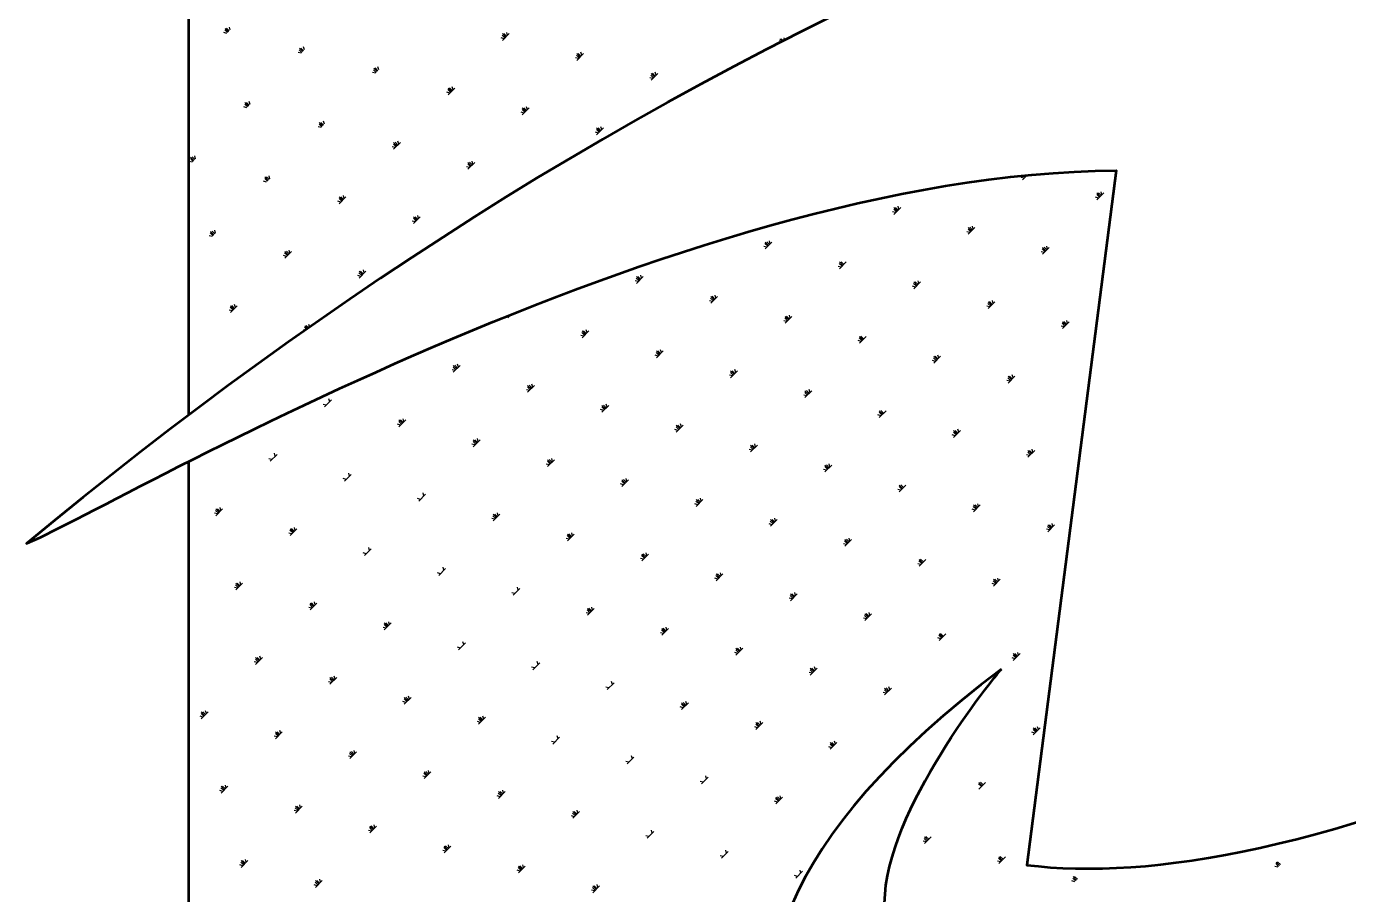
# Model space of a CAD drawing. Extents: x 962303 to 1579583, y -174742 to 224716.
# Drawn here: x 1572587 to 1574193, y 73144 to 74199 of the extents above; entities that cross this region are included whole.
import ezdxf

# ---------------------------------------------------------------- set-up
doc = ezdxf.new("R2010")
doc.units = 0
doc.header["$LTSCALE"] = 1000
doc.header["$MEASUREMENT"] = 0
doc.layers.add('PUB_TITLE', color=4, linetype='Continuous')

msp = doc.modelspace()

# ---------------------------------------------------------------- linework, layer by layer
at = {"layer": 'PUB_TITLE', "color": 4}
for p, q in [((1572829.9, 74190.1), (1572826.3, 74191.1)), ((1572830.9, 74191.2), (1572827.6, 74194.5)), ((1572832, 74192.2), (1572827.8, 74196.3)), ((1572833, 74193.2), (1572829.7, 74196.6)), ((1572834, 74194.3), (1572833.1, 74197.9)), ((1573167.8, 74184.7), (1573164.5, 74188)), ((1573168.9, 74185.7), (1573164.7, 74189.9)), ((1573164.7, 74181.6), (1573173, 74189.9)), ((1573169.9, 74186.8), (1573166.6, 74190.1)), ((1573170.9, 74187.8), (1573170, 74191.4)), ((1572921.2, 74167), (1572917.9, 74170.3)), ((1572922.2, 74168), (1572918.1, 74172.2)), ((1572923.3, 74169.1), (1572920, 74172.4)), ((1572924.3, 74170.1), (1572923.3, 74173.7)), ((1573166.8, 74183.7), (1573163.2, 74184.6)), ((1573503.1, 74179.9), (1573501.4, 74181.5)), ((1573504.5, 74180.6), (1573501.6, 74183.4)), ((1573505.8, 74181.3), (1573503.5, 74183.6)), ((1573507.6, 74182.2), (1573506.9, 74184.9)), ((1573509.8, 74183.3), (1573509.9, 74183.4)), ((1572920.2, 74166), (1572916.6, 74166.9)), ((1573257.1, 74159.5), (1573253.5, 74160.4)), ((1573258.1, 74160.5), (1573254.8, 74163.8)), ((1573259.1, 74161.5), (1573255, 74165.7)), ((1573255, 74157.4), (1573263.3, 74165.7)), ((1573260.2, 74162.6), (1573256.9, 74165.9)), ((1573261.2, 74163.6), (1573260.2, 74167.2)), ((1573010.4, 74141.8), (1573006.8, 74142.7)), ((1573011.5, 74142.8), (1573008.2, 74146.1)), ((1573012.5, 74143.8), (1573008.4, 74148)), ((1573013.5, 74144.9), (1573010.2, 74148.2)), ((1573014.6, 74145.9), (1573013.6, 74149.5)), ((1573348.4, 74136.3), (1573345.1, 74139.6)), ((1573349.4, 74137.4), (1573345.3, 74141.5)), ((1573345.3, 74133.2), (1573353.5, 74141.5)), ((1573350.5, 74138.4), (1573347.1, 74141.7)), ((1573351.5, 74139.4), (1573350.5, 74143)), ((1573101.8, 74118.6), (1573098.4, 74121.9)), ((1573102.8, 74119.6), (1573098.7, 74123.8)), ((1573098.7, 74115.5), (1573106.9, 74123.8)), ((1573103.8, 74120.7), (1573100.5, 74124)), ((1573104.9, 74121.7), (1573103.9, 74125.3)), ((1573347.4, 74135.3), (1573343.7, 74136.3)), ((1572856.2, 74101.9), (1572852, 74106.1)), ((1572857.2, 74103), (1572853.9, 74106.3)), ((1572858.2, 74104), (1572857.3, 74107.6)), ((1573100.7, 74117.6), (1573097.1, 74118.6)), ((1572854.1, 74099.9), (1572850.5, 74100.8)), ((1572855.1, 74100.9), (1572851.8, 74104.2)), ((1573191, 74093.4), (1573187.4, 74094.4)), ((1573192, 74094.4), (1573188.7, 74097.7)), ((1573193.1, 74095.5), (1573188.9, 74099.6)), ((1573188.9, 74091.3), (1573197.2, 74099.6)), ((1573194.1, 74096.5), (1573190.8, 74099.8)), ((1573195.1, 74097.5), (1573194.2, 74101.1)), ((1572944.4, 74075.7), (1572940.8, 74076.7)), ((1572945.4, 74076.7), (1572942.1, 74080)), ((1572946.4, 74077.8), (1572942.3, 74081.9)), ((1572947.5, 74078.8), (1572944.2, 74082.1)), ((1572948.5, 74079.8), (1572947.5, 74083.4)), ((1573282.3, 74070.2), (1573279, 74073.5)), ((1573283.3, 74071.3), (1573279.2, 74075.4)), ((1573279.2, 74067.1), (1573287.5, 74075.4)), ((1573284.4, 74072.3), (1573281.1, 74075.6)), ((1573285.4, 74073.3), (1573284.4, 74076.9)), ((1573036.7, 74053.6), (1573032.6, 74057.7)), ((1573032.6, 74049.4), (1573040.8, 74057.7)), ((1573037.7, 74054.6), (1573034.4, 74057.9)), ((1573038.8, 74055.6), (1573037.8, 74059.2)), ((1573281.3, 74069.2), (1573277.7, 74070.2)), ((1572792.1, 74037.9), (1572791.2, 74041.5)), ((1573034.6, 74051.5), (1573031, 74052.5)), ((1573035.7, 74052.5), (1573032.4, 74055.8)), ((1572788, 74033.8), (1572784.4, 74034.8)), ((1572789, 74034.8), (1572785.7, 74038.1)), ((1572790.1, 74035.9), (1572785.9, 74040)), ((1572791.1, 74036.9), (1572787.8, 74040.2)), ((1573124.9, 74027.3), (1573121.3, 74028.3)), ((1573125.9, 74028.3), (1573122.6, 74031.6)), ((1573127, 74029.4), (1573122.8, 74033.5)), ((1573122.8, 74025.2), (1573131.1, 74033.5)), ((1573128, 74030.4), (1573124.7, 74033.7)), ((1573129, 74031.4), (1573128.1, 74035.1)), ((1572878.3, 74009.6), (1572874.7, 74010.6)), ((1572879.3, 74010.6), (1572876, 74013.9)), ((1572880.3, 74011.7), (1572876.2, 74015.8)), ((1572881.4, 74012.7), (1572878.1, 74016)), ((1572882.4, 74013.7), (1572881.4, 74017.3)), ((1573798.7, 74014.3), (1573795.1, 74015.3)), ((1573796.7, 74012.3), (1573802.4, 74018)), ((1573799.8, 74015.4), (1573797.6, 74017.5)), ((1573800.8, 74016.4), (1573799.5, 74017.7)), ((1573801.8, 74017.4), (1573801.4, 74017.9)), ((1572972.7, 73989.5), (1572971.7, 73993.2)), ((1573890, 73991.2), (1573886.7, 73994.5)), ((1573891.1, 73992.2), (1573886.9, 73996.4)), ((1573886.9, 73988.1), (1573895.2, 73996.4)), ((1573892.1, 73993.3), (1573888.8, 73996.6)), ((1573893.1, 73994.3), (1573892.2, 73997.9)), ((1572968.6, 73985.4), (1572964.9, 73986.4)), ((1572969.6, 73986.4), (1572966.3, 73989.7)), ((1572970.6, 73987.5), (1572966.5, 73991.6)), ((1572966.5, 73983.3), (1572974.7, 73991.6)), ((1572971.6, 73988.5), (1572968.3, 73991.8)), ((1573643.4, 73973.5), (1573640.1, 73976.8)), ((1573644.4, 73974.5), (1573640.3, 73978.6)), ((1573640.3, 73970.4), (1573648.6, 73978.6)), ((1573645.5, 73975.5), (1573642.2, 73978.9)), ((1573646.5, 73976.6), (1573645.5, 73980.2)), ((1573889, 73990.2), (1573885.4, 73991.1)), ((1573058.8, 73961.2), (1573055.2, 73962.2)), ((1573059.9, 73962.3), (1573056.6, 73965.6)), ((1573060.9, 73963.3), (1573056.8, 73967.4)), ((1573056.8, 73959.2), (1573065, 73967.4)), ((1573061.9, 73964.3), (1573058.6, 73967.6)), ((1573063, 73965.4), (1573062, 73969)), ((1573642.4, 73972.5), (1573638.8, 73973.4)), ((1572812.2, 73943.5), (1572808.6, 73944.5)), ((1572813.2, 73944.5), (1572809.9, 73947.9)), ((1572814.3, 73945.6), (1572810.1, 73949.7)), ((1572815.3, 73946.6), (1572812, 73949.9)), ((1572816.3, 73947.6), (1572815.4, 73951.3)), ((1573732.6, 73948.3), (1573729, 73949.2)), ((1573733.7, 73949.3), (1573730.4, 73952.6)), ((1573734.7, 73950.3), (1573730.6, 73954.5)), ((1573730.6, 73946.2), (1573738.8, 73954.5)), ((1573735.7, 73951.4), (1573732.4, 73954.7)), ((1573736.8, 73952.4), (1573735.8, 73956)), ((1573486, 73930.6), (1573482.4, 73931.5)), ((1573487, 73931.6), (1573483.7, 73934.9)), ((1573488.1, 73932.6), (1573483.9, 73936.7)), ((1573483.9, 73928.5), (1573492.2, 73936.7)), ((1573489.1, 73933.7), (1573485.8, 73937)), ((1573490.1, 73934.7), (1573489.2, 73938.3)), ((1573823.9, 73925.1), (1573820.6, 73928.4)), ((1573825, 73926.1), (1573820.8, 73930.3)), ((1573820.8, 73922), (1573829.1, 73930.3)), ((1573826, 73927.2), (1573822.7, 73930.5)), ((1573827, 73928.2), (1573826.1, 73931.8)), ((1572902.5, 73919.3), (1572898.9, 73920.3)), ((1572903.5, 73920.4), (1572900.2, 73923.7)), ((1572904.5, 73921.4), (1572900.4, 73925.5)), ((1572900.4, 73917.3), (1572908.7, 73925.5)), ((1572905.6, 73922.4), (1572902.3, 73925.7)), ((1572906.6, 73923.5), (1572905.6, 73927.1)), ((1573578.3, 73908.4), (1573574.2, 73912.6)), ((1573574.2, 73904.3), (1573582.5, 73912.6)), ((1573579.4, 73909.5), (1573576.1, 73912.8)), ((1573822.9, 73924.1), (1573819.3, 73925)), ((1572992.7, 73895.1), (1572989.1, 73896.1)), ((1572993.8, 73896.2), (1572990.5, 73899.5)), ((1572994.8, 73897.2), (1572990.7, 73901.3)), ((1572990.7, 73893.1), (1572998.9, 73901.3)), ((1572995.8, 73898.2), (1572992.5, 73901.5)), ((1572996.9, 73899.3), (1572995.9, 73902.9)), ((1573333.8, 73892.8), (1573332.8, 73896.4)), ((1573576.3, 73906.4), (1573572.7, 73907.3)), ((1573577.3, 73907.4), (1573574, 73910.7)), ((1573329.6, 73888.7), (1573326, 73889.6)), ((1573330.7, 73889.7), (1573327.4, 73893)), ((1573331.7, 73890.7), (1573327.6, 73894.9)), ((1573327.6, 73886.6), (1573335.8, 73894.9)), ((1573332.7, 73891.8), (1573329.4, 73895.1)), ((1573666.6, 73882.2), (1573662.9, 73883.1)), ((1573667.6, 73883.2), (1573664.3, 73886.5)), ((1573668.6, 73884.2), (1573664.5, 73888.4)), ((1573664.5, 73880.1), (1573672.7, 73888.4)), ((1573669.7, 73885.3), (1573666.3, 73888.6)), ((1573670.7, 73886.3), (1573669.7, 73889.9)), ((1573419.9, 73864.5), (1573416.3, 73865.4)), ((1573421, 73865.5), (1573417.6, 73868.8)), ((1573422, 73866.5), (1573417.9, 73870.7)), ((1573417.9, 73862.4), (1573426.1, 73870.7)), ((1573423, 73867.6), (1573419.7, 73870.9)), ((1573424.1, 73868.6), (1573423.1, 73872.2)), ((1573758.9, 73860.1), (1573754.8, 73864.2)), ((1573754.8, 73855.9), (1573763, 73864.2)), ((1573759.9, 73861.1), (1573756.6, 73864.4)), ((1573761, 73862.1), (1573760, 73865.7)), ((1572836.4, 73853.2), (1572832.8, 73854.2)), ((1572837.4, 73854.3), (1572834.1, 73857.6)), ((1572838.4, 73855.3), (1572834.3, 73859.4)), ((1572834.3, 73851.2), (1572842.6, 73859.4)), ((1572839.5, 73856.3), (1572836.2, 73859.6)), ((1572840.5, 73857.4), (1572839.5, 73861)), ((1573171.2, 73844.7), (1573175.3, 73848.8)), ((1573174.3, 73847.8), (1573173.9, 73848.2)), ((1573514.3, 73844.4), (1573513.4, 73848)), ((1573756.8, 73858), (1573753.2, 73859)), ((1573757.9, 73859), (1573754.6, 73862.3)), ((1572926.7, 73831), (1572924.4, 73833.4)), ((1572927.9, 73831.9), (1572924.6, 73835.2)), ((1572929.2, 73832.8), (1572926.4, 73835.5)), ((1572930.6, 73833.8), (1572929.8, 73836.8)), ((1573173.3, 73846.8), (1573171.5, 73847.2)), ((1573510.2, 73840.3), (1573506.6, 73841.2)), ((1573511.2, 73841.3), (1573507.9, 73844.6)), ((1573512.3, 73842.3), (1573508.1, 73846.5)), ((1573508.1, 73838.2), (1573516.4, 73846.5)), ((1573513.3, 73843.4), (1573510, 73846.7)), ((1573847.1, 73833.8), (1573843.5, 73834.8)), ((1573848.1, 73834.8), (1573844.8, 73838.1)), ((1573849.2, 73835.9), (1573845, 73840)), ((1573845, 73831.7), (1573853.3, 73840)), ((1573850.2, 73836.9), (1573846.9, 73840.2)), ((1573851.2, 73837.9), (1573850.3, 73841.5)), ((1572924.7, 73829.6), (1572923, 73830)), ((1573263.6, 73822.6), (1573260, 73823.5)), ((1573264.6, 73823.6), (1573261.3, 73826.9)), ((1573265.6, 73824.6), (1573261.5, 73828.8)), ((1573261.5, 73820.5), (1573269.8, 73828.8)), ((1573266.7, 73825.7), (1573263.4, 73829)), ((1573267.7, 73826.7), (1573266.7, 73830.3)), ((1573600.5, 73816.1), (1573596.9, 73817.1)), ((1573601.5, 73817.1), (1573598.2, 73820.4)), ((1573602.5, 73818.2), (1573598.4, 73822.3)), ((1573598.4, 73814), (1573606.7, 73822.3)), ((1573603.6, 73819.2), (1573600.3, 73822.5)), ((1573354.9, 73799.4), (1573351.6, 73802.7)), ((1573355.9, 73800.4), (1573351.8, 73804.6)), ((1573351.8, 73796.3), (1573360, 73804.6)), ((1573356.9, 73801.5), (1573353.6, 73804.8)), ((1573358, 73802.5), (1573357, 73806.1)), ((1573694.9, 73796), (1573693.9, 73799.6)), ((1573108.2, 73781.7), (1573104.9, 73785)), ((1573109.3, 73782.7), (1573105.1, 73786.9)), ((1573105.1, 73778.6), (1573113.4, 73786.9)), ((1573110.3, 73783.8), (1573107, 73787.1)), ((1573111.3, 73784.8), (1573110.4, 73788.4)), ((1573353.8, 73798.4), (1573350.2, 73799.4)), ((1573690.7, 73791.9), (1573687.1, 73792.9)), ((1573691.8, 73792.9), (1573688.5, 73796.2)), ((1573692.8, 73794), (1573688.7, 73798.1)), ((1573688.7, 73789.8), (1573696.9, 73798.1)), ((1573693.8, 73795), (1573690.5, 73798.3)), ((1573107.2, 73780.7), (1573103.6, 73781.6)), ((1573444.1, 73774.2), (1573440.5, 73775.2)), ((1573445.1, 73775.2), (1573441.8, 73778.5)), ((1573446.2, 73776.3), (1573442, 73780.4)), ((1573442, 73772.1), (1573450.3, 73780.4)), ((1573447.2, 73777.3), (1573443.9, 73780.6)), ((1573448.2, 73778.3), (1573447.3, 73781.9)), ((1573781, 73767.7), (1573777.4, 73768.7)), ((1573782, 73768.7), (1573778.7, 73772.1)), ((1573783.1, 73769.8), (1573779, 73773.9)), ((1573779, 73765.6), (1573787.2, 73773.9)), ((1573784.1, 73770.8), (1573780.8, 73774.1)), ((1573785.1, 73771.8), (1573784.2, 73775.5)), ((1573197.5, 73756.5), (1573193.9, 73757.5)), ((1573198.5, 73757.5), (1573195.2, 73760.8)), ((1573199.5, 73758.6), (1573195.4, 73762.7)), ((1573195.4, 73754.4), (1573203.7, 73762.7)), ((1573200.6, 73759.6), (1573197.3, 73762.9)), ((1573201.6, 73760.6), (1573200.6, 73764.2)), ((1573535.4, 73751), (1573532.1, 73754.3)), ((1573536.4, 73752.1), (1573532.3, 73756.2)), ((1573532.3, 73747.9), (1573540.6, 73756.2)), ((1573537.5, 73753.1), (1573534.2, 73756.4)), ((1573538.5, 73754.1), (1573537.5, 73757.7)), ((1572950.8, 73738.8), (1572947.2, 73739.7)), ((1572948.8, 73736.7), (1572957, 73745)), ((1572955, 73742.9), (1572954, 73746.5)), ((1573288.8, 73733.3), (1573285.5, 73736.6)), ((1573289.8, 73734.4), (1573285.7, 73738.5)), ((1573285.7, 73730.2), (1573293.9, 73738.5)), ((1573290.8, 73735.4), (1573287.5, 73738.7)), ((1573291.9, 73736.4), (1573290.9, 73740)), ((1573534.4, 73750), (1573530.8, 73751)), ((1573043.2, 73716.7), (1573039.1, 73720.8)), ((1573039.1, 73712.5), (1573047.3, 73720.8)), ((1573044.2, 73717.7), (1573040.9, 73721)), ((1573045.2, 73718.7), (1573044.3, 73722.3)), ((1573287.8, 73732.3), (1573284.1, 73733.3)), ((1573624.7, 73725.8), (1573621, 73726.8)), ((1573625.7, 73726.8), (1573622.4, 73730.2)), ((1573626.7, 73727.9), (1573622.6, 73732)), ((1573622.6, 73723.8), (1573630.9, 73732)), ((1573627.8, 73728.9), (1573624.5, 73732.2)), ((1573041.1, 73714.6), (1573037.5, 73715.6)), ((1573042.2, 73715.6), (1573038.8, 73718.9)), ((1573378, 73708.1), (1573374.4, 73709.1)), ((1573379.1, 73709.1), (1573375.8, 73712.4)), ((1573380.1, 73710.2), (1573376, 73714.3)), ((1573376, 73706), (1573384.2, 73714.3)), ((1573381.1, 73711.2), (1573377.8, 73714.5)), ((1573382.2, 73712.2), (1573381.2, 73715.9)), ((1573716, 73702.7), (1573712.7, 73706)), ((1573717, 73703.7), (1573712.9, 73707.8)), ((1573712.9, 73699.6), (1573721.1, 73707.8)), ((1573718, 73704.7), (1573714.7, 73708)), ((1573719.1, 73705.8), (1573718.1, 73709.4)), ((1573131.4, 73690.4), (1573127.8, 73691.4)), ((1573132.4, 73691.4), (1573129.1, 73694.7)), ((1573133.5, 73692.5), (1573129.3, 73696.6)), ((1573129.3, 73688.3), (1573137.6, 73696.6)), ((1573134.5, 73693.5), (1573131.2, 73696.8)), ((1573135.5, 73694.5), (1573134.6, 73698.1)), ((1573469.3, 73685), (1573466, 73688.3)), ((1573470.4, 73686), (1573466.2, 73690.1)), ((1573466.2, 73681.9), (1573474.5, 73690.1)), ((1573471.4, 73687), (1573468.1, 73690.3)), ((1573472.4, 73688.1), (1573471.5, 73691.7)), ((1573714.9, 73701.6), (1573711.3, 73702.6)), ((1572884.8, 73672.7), (1572881.1, 73673.7)), ((1572882.7, 73670.6), (1572891, 73678.9)), ((1572888.9, 73676.8), (1572887.9, 73680.4)), ((1573223.7, 73668.3), (1573219.6, 73672.4)), ((1573219.6, 73664.1), (1573227.9, 73672.4)), ((1573224.8, 73669.3), (1573221.5, 73672.6)), ((1573225.8, 73670.3), (1573224.8, 73674)), ((1573468.3, 73683.9), (1573464.7, 73684.9)), ((1573805.2, 73677.4), (1573801.6, 73678.4)), ((1573806.2, 73678.5), (1573802.9, 73681.8)), ((1573807.3, 73679.5), (1573803.1, 73683.6)), ((1573803.1, 73675.4), (1573811.4, 73683.6)), ((1573808.3, 73680.5), (1573805, 73683.8)), ((1573809.3, 73681.6), (1573808.4, 73685.2)), ((1572979.2, 73652.6), (1572978.2, 73656.2)), ((1573221.7, 73666.2), (1573218.1, 73667.2)), ((1573222.7, 73667.2), (1573219.4, 73670.6)), ((1573558.6, 73659.7), (1573555, 73660.7)), ((1573559.6, 73660.8), (1573556.3, 73664.1)), ((1573560.6, 73661.8), (1573556.5, 73665.9)), ((1573556.5, 73657.7), (1573564.8, 73665.9)), ((1573561.7, 73662.8), (1573558.4, 73666.1)), ((1573562.7, 73663.9), (1573561.7, 73667.5)), ((1572975, 73648.5), (1572971.4, 73649.5)), ((1572973, 73646.4), (1572981.2, 73654.7)), ((1573311.9, 73642), (1573308.3, 73643)), ((1573313, 73643.1), (1573309.7, 73646.4)), ((1573314, 73644.1), (1573309.9, 73648.2)), ((1573309.9, 73640), (1573318.1, 73648.2)), ((1573315, 73645.1), (1573311.7, 73648.4)), ((1573316.1, 73646.2), (1573315.1, 73649.8)), ((1573649.9, 73636.6), (1573646.6, 73639.9)), ((1573650.9, 73637.6), (1573646.8, 73641.7)), ((1573646.8, 73633.5), (1573655, 73641.7)), ((1573651.9, 73638.6), (1573648.6, 73641.9)), ((1573065.3, 73624.3), (1573061.7, 73625.3)), ((1573063.2, 73622.3), (1573071.5, 73630.5)), ((1573069.4, 73628.4), (1573068.5, 73632.1)), ((1573404.3, 73619.9), (1573400.1, 73624)), ((1573400.1, 73615.8), (1573408.4, 73624)), ((1573405.3, 73620.9), (1573402, 73624.2)), ((1573406.3, 73622), (1573405.4, 73625.6)), ((1573648.8, 73635.5), (1573645.2, 73636.5)), ((1572818.7, 73606.6), (1572815.1, 73607.6)), ((1572819.7, 73607.6), (1572816.4, 73610.9)), ((1572820.7, 73608.7), (1572816.6, 73612.8)), ((1572816.6, 73604.5), (1572824.9, 73612.8)), ((1572821.8, 73609.7), (1572818.5, 73613)), ((1572822.8, 73610.7), (1572821.8, 73614.4)), ((1573159.7, 73604.3), (1573158.7, 73607.9)), ((1573402.2, 73617.8), (1573398.6, 73618.8)), ((1573403.2, 73618.9), (1573399.9, 73622.2)), ((1573739.1, 73611.4), (1573735.5, 73612.3)), ((1573740.2, 73612.4), (1573736.8, 73615.7)), ((1573741.2, 73613.4), (1573737.1, 73617.6)), ((1573737.1, 73609.3), (1573745.3, 73617.6)), ((1573742.2, 73614.5), (1573738.9, 73617.8)), ((1573743.3, 73615.5), (1573742.3, 73619.1)), ((1573155.6, 73600.1), (1573152, 73601.1)), ((1573156.6, 73601.2), (1573153.3, 73604.5)), ((1573157.6, 73602.2), (1573153.5, 73606.3)), ((1573153.5, 73598.1), (1573161.8, 73606.3)), ((1573158.7, 73603.2), (1573155.4, 73606.5)), ((1573492.5, 73593.6), (1573488.9, 73594.6)), ((1573493.5, 73594.7), (1573490.2, 73598)), ((1573494.6, 73595.7), (1573490.4, 73599.8)), ((1573490.4, 73591.6), (1573498.7, 73599.8)), ((1573495.6, 73596.7), (1573492.3, 73600)), ((1573496.6, 73597.8), (1573495.6, 73601.4)), ((1573830.4, 73588.2), (1573827.1, 73591.5)), ((1573831.5, 73589.2), (1573827.3, 73593.4)), ((1573827.3, 73585.1), (1573835.6, 73593.4)), ((1573832.5, 73590.3), (1573829.2, 73593.6)), ((1573833.5, 73591.3), (1573832.6, 73594.9)), ((1572908.9, 73582.4), (1572905.3, 73583.4)), ((1572910, 73583.5), (1572906.7, 73586.8)), ((1572911, 73584.5), (1572906.9, 73588.6)), ((1572906.9, 73580.4), (1572915.1, 73588.6)), ((1572912, 73585.5), (1572908.7, 73588.8)), ((1572913.1, 73586.6), (1572912.1, 73590.2)), ((1573245.9, 73575.9), (1573242.2, 73576.9)), ((1573246.9, 73577), (1573243.6, 73580.3)), ((1573247.9, 73578), (1573243.8, 73582.1)), ((1573243.8, 73573.9), (1573252, 73582.1)), ((1573249, 73579), (1573245.6, 73582.3)), ((1573250, 73580.1), (1573249, 73583.7)), ((1573584.8, 73571.5), (1573580.7, 73575.7)), ((1573580.7, 73567.4), (1573589, 73575.7)), ((1573585.9, 73572.6), (1573582.6, 73575.9)), ((1573586.9, 73573.6), (1573585.9, 73577.2)), ((1573829.4, 73587.2), (1573825.8, 73588.1)), ((1572999.2, 73558.2), (1572995.6, 73559.2)), ((1572997.2, 73556.2), (1573005.4, 73564.4)), ((1573003.4, 73562.4), (1573002.4, 73566)), ((1573340.3, 73555.9), (1573339.3, 73559.5)), ((1573582.8, 73569.5), (1573579.1, 73570.4)), ((1573583.8, 73570.5), (1573580.5, 73573.8)), ((1573336.1, 73551.8), (1573332.5, 73552.7)), ((1573337.2, 73552.8), (1573333.9, 73556.1)), ((1573338.2, 73553.8), (1573334.1, 73557.9)), ((1573334.1, 73549.7), (1573342.3, 73557.9)), ((1573339.2, 73554.8), (1573335.9, 73558.2)), ((1573673, 73545.3), (1573669.4, 73546.2)), ((1573674.1, 73546.3), (1573670.8, 73549.6)), ((1573675.1, 73547.3), (1573671, 73551.5)), ((1573671, 73543.2), (1573679.2, 73551.5)), ((1573676.1, 73548.4), (1573672.8, 73551.7)), ((1573089.5, 73534), (1573085.9, 73535)), ((1573087.4, 73532), (1573095.7, 73540.2)), ((1573093.6, 73538.2), (1573092.7, 73541.8)), ((1573426.4, 73527.6), (1573422.8, 73528.5)), ((1573427.4, 73528.6), (1573424.1, 73531.9)), ((1573428.5, 73529.6), (1573424.3, 73533.8)), ((1573424.3, 73525.5), (1573432.6, 73533.8)), ((1573429.5, 73530.7), (1573426.2, 73534)), ((1573430.5, 73531.7), (1573429.6, 73535.3)), ((1573765.4, 73523.1), (1573761.2, 73527.3)), ((1573761.2, 73519), (1573769.5, 73527.3)), ((1573766.4, 73524.2), (1573763.1, 73527.5)), ((1573767.4, 73525.2), (1573766.5, 73528.8)), ((1572842.9, 73516.3), (1572839.3, 73517.3)), ((1572843.9, 73517.4), (1572840.6, 73520.7)), ((1572844.9, 73518.4), (1572840.8, 73522.5)), ((1572840.8, 73514.3), (1572849.1, 73522.5)), ((1572846, 73519.4), (1572842.7, 73522.7)), ((1572847, 73520.5), (1572846, 73524.1)), ((1573179.8, 73509.9), (1573176.2, 73510.8)), ((1573177.7, 73507.8), (1573186, 73516.1)), ((1573183.9, 73514), (1573182.9, 73517.6)), ((1573520.8, 73507.5), (1573519.8, 73511.1)), ((1573763.3, 73521.1), (1573759.7, 73522)), ((1573764.3, 73522.1), (1573761, 73525.4)), ((1572934.2, 73493.2), (1572930.9, 73496.5)), ((1572935.2, 73494.2), (1572931.1, 73498.3)), ((1572931.1, 73490.1), (1572939.3, 73498.3)), ((1572936.2, 73495.2), (1572932.9, 73498.5)), ((1572937.3, 73496.3), (1572936.3, 73499.9)), ((1573516.7, 73503.4), (1573513.1, 73504.3)), ((1573517.7, 73504.4), (1573514.4, 73507.7)), ((1573518.7, 73505.4), (1573514.6, 73509.6)), ((1573514.6, 73501.3), (1573522.9, 73509.6)), ((1573519.8, 73506.5), (1573516.5, 73509.8)), ((1572933.1, 73492.1), (1572929.5, 73493.1)), ((1573270, 73485.7), (1573266.4, 73486.6)), ((1573271.1, 73486.7), (1573267.8, 73490)), ((1573272.1, 73487.7), (1573268, 73491.9)), ((1573268, 73483.6), (1573276.2, 73491.9)), ((1573273.1, 73488.8), (1573269.8, 73492.1)), ((1573274.2, 73489.8), (1573273.2, 73493.4)), ((1573606.9, 73479.2), (1573603.3, 73480.2)), ((1573608, 73480.2), (1573604.7, 73483.5)), ((1573609, 73481.2), (1573604.9, 73485.4)), ((1573604.9, 73477.1), (1573613.1, 73485.4)), ((1573610, 73482.3), (1573606.7, 73485.6)), ((1573611.1, 73483.3), (1573610.1, 73486.9)), ((1573023.4, 73468), (1573019.8, 73468.9)), ((1573024.4, 73469), (1573021.1, 73472.3)), ((1573025.5, 73470), (1573021.3, 73474.2)), ((1573021.3, 73465.9), (1573029.6, 73474.2)), ((1573026.5, 73471.1), (1573023.2, 73474.4)), ((1573027.5, 73472.1), (1573026.6, 73475.7)), ((1573360.3, 73461.5), (1573356.7, 73462.4)), ((1573361.3, 73462.5), (1573358, 73465.8)), ((1573362.4, 73463.5), (1573358.3, 73467.7)), ((1573358.3, 73459.4), (1573366.5, 73467.7)), ((1573363.4, 73464.6), (1573360.1, 73467.9)), ((1573364.4, 73465.6), (1573363.5, 73469.2)), ((1573111.6, 73441.7), (1573119.9, 73450)), ((1573117.8, 73447.9), (1573116.8, 73451.5)), ((1573697.2, 73455), (1573693.6, 73456)), ((1573698.3, 73456), (1573695, 73459.3)), ((1573699.3, 73457.1), (1573695.2, 73461.2)), ((1573695.2, 73452.9), (1573703.4, 73461.2)), ((1573700.3, 73458.1), (1573697, 73461.4)), ((1572868.1, 73427.1), (1572864.8, 73430.4)), ((1572869.1, 73428.1), (1572865, 73432.3)), ((1572865, 73424), (1572873.2, 73432.3)), ((1572870.1, 73429.2), (1572866.8, 73432.5)), ((1572871.2, 73430.2), (1572870.2, 73433.8)), ((1573113.7, 73443.8), (1573110.1, 73444.7)), ((1573450.6, 73437.3), (1573447, 73438.3)), ((1573451.6, 73438.3), (1573448.3, 73441.6)), ((1573452.7, 73439.4), (1573448.5, 73443.5)), ((1573448.5, 73435.2), (1573456.8, 73443.5)), ((1573453.7, 73440.4), (1573450.4, 73443.7)), ((1573454.7, 73441.4), (1573453.8, 73445)), ((1573787.5, 73430.8), (1573783.9, 73431.8)), ((1573788.5, 73431.8), (1573785.2, 73435.1)), ((1573789.6, 73432.9), (1573785.4, 73437)), ((1573785.4, 73428.7), (1573793.7, 73437)), ((1573790.6, 73433.9), (1573787.3, 73437.2)), ((1573791.6, 73434.9), (1573790.7, 73438.5)), ((1572867.1, 73426.1), (1572863.4, 73427)), ((1573204, 73419.6), (1573200.3, 73420.5)), ((1573201.9, 73417.5), (1573210.2, 73425.8)), ((1573208.1, 73423.7), (1573207.1, 73427.3)), ((1573541.9, 73414.1), (1573538.6, 73417.4)), ((1573542.9, 73415.2), (1573538.8, 73419.3)), ((1573538.8, 73411), (1573547.1, 73419.3)), ((1573544, 73416.2), (1573540.7, 73419.5)), ((1573545, 73417.2), (1573544, 73420.8)), ((1572957.3, 73401.9), (1572953.7, 73402.8)), ((1572958.4, 73402.9), (1572955.1, 73406.2)), ((1572959.4, 73403.9), (1572955.3, 73408.1)), ((1572955.3, 73399.8), (1572963.5, 73408.1)), ((1572960.4, 73405), (1572957.1, 73408.3)), ((1572961.5, 73406), (1572960.5, 73409.6)), ((1573292.2, 73393.3), (1573300.4, 73401.6)), ((1573298.4, 73399.5), (1573297.4, 73403.1)), ((1573540.9, 73413.1), (1573537.3, 73414.1)), ((1573049.7, 73379.7), (1573045.5, 73383.9)), ((1573045.5, 73375.6), (1573053.8, 73383.9)), ((1573050.7, 73380.8), (1573047.4, 73384.1)), ((1573051.7, 73381.8), (1573050.8, 73385.4)), ((1573294.2, 73395.4), (1573290.6, 73396.4)), ((1573631.1, 73388.9), (1573627.5, 73389.9)), ((1573632.2, 73389.9), (1573628.9, 73393.2)), ((1573633.2, 73391), (1573629.1, 73395.1)), ((1573629.1, 73386.8), (1573637.3, 73395.1)), ((1573634.2, 73392), (1573630.9, 73395.3)), ((1573635.3, 73393), (1573634.3, 73396.7)), ((1572803, 73362), (1572798.9, 73366.2)), ((1572798.9, 73357.9), (1572807.2, 73366.2)), ((1572804.1, 73363.1), (1572800.8, 73366.4)), ((1572805.1, 73364.1), (1572804.1, 73367.7)), ((1573047.6, 73377.7), (1573044, 73378.7)), ((1573048.6, 73378.7), (1573045.3, 73382)), ((1573384.5, 73371.2), (1573380.9, 73372.2)), ((1573385.5, 73372.2), (1573382.2, 73375.5)), ((1573386.6, 73373.3), (1573382.4, 73377.4)), ((1573382.4, 73369.1), (1573390.7, 73377.4)), ((1573387.6, 73374.3), (1573384.3, 73377.6)), ((1573388.6, 73375.3), (1573387.7, 73378.9)), ((1572801, 73360), (1572797.4, 73360.9)), ((1572802, 73361), (1572798.7, 73364.3)), ((1573137.9, 73353.5), (1573134.3, 73354.5)), ((1573138.9, 73354.5), (1573135.6, 73357.8)), ((1573139.9, 73355.6), (1573135.8, 73359.7)), ((1573135.8, 73351.4), (1573144.1, 73359.7)), ((1573141, 73356.6), (1573137.7, 73359.9)), ((1573142, 73357.6), (1573141, 73361.2)), ((1573475.8, 73348), (1573472.5, 73351.4)), ((1573476.8, 73349.1), (1573472.7, 73353.2)), ((1573472.7, 73344.9), (1573481, 73353.2)), ((1573477.9, 73350.1), (1573474.6, 73353.4)), ((1573478.9, 73351.1), (1573477.9, 73354.8)), ((1572891.2, 73335.8), (1572887.6, 73336.8)), ((1572892.3, 73336.8), (1572889, 73340.1)), ((1572893.3, 73337.9), (1572889.2, 73342)), ((1572889.2, 73333.7), (1572897.4, 73342)), ((1572894.3, 73338.9), (1572891, 73342.2)), ((1572895.4, 73339.9), (1572894.4, 73343.5)), ((1573226.1, 73327.2), (1573234.3, 73335.5)), ((1573232.3, 73333.4), (1573231.3, 73337)), ((1573474.8, 73347), (1573471.2, 73348)), ((1573811.7, 73340.5), (1573808.1, 73341.5)), ((1573812.7, 73341.6), (1573809.4, 73344.9)), ((1573813.8, 73342.6), (1573809.6, 73346.7)), ((1573809.6, 73338.5), (1573817.9, 73346.7)), ((1573814.8, 73343.6), (1573811.5, 73346.9)), ((1573815.8, 73344.7), (1573814.8, 73348.3)), ((1572984.6, 73314.7), (1572981.3, 73318)), ((1572985.6, 73315.7), (1572984.7, 73319.3)), ((1573228.1, 73329.3), (1573224.5, 73330.3)), ((1573565.1, 73322.8), (1573561.4, 73323.8)), ((1573566.1, 73323.9), (1573562.8, 73327.2)), ((1573567.1, 73324.9), (1573563, 73329)), ((1573563, 73320.8), (1573571.2, 73329)), ((1573568.2, 73325.9), (1573564.8, 73329.2)), ((1573569.2, 73327), (1573568.2, 73330.6)), ((1572981.5, 73311.6), (1572977.9, 73312.6)), ((1572982.5, 73312.6), (1572979.2, 73315.9)), ((1572983.6, 73313.7), (1572979.4, 73317.8)), ((1572979.4, 73309.5), (1572987.7, 73317.8)), ((1573318.4, 73305.1), (1573314.8, 73306.1)), ((1573316.4, 73303.1), (1573324.6, 73311.3)), ((1573322.6, 73309.2), (1573321.6, 73312.9)), ((1573071.8, 73287.4), (1573068.2, 73288.4)), ((1573072.8, 73288.4), (1573069.5, 73291.7)), ((1573073.9, 73289.5), (1573069.7, 73293.6)), ((1573069.7, 73285.3), (1573078, 73293.6)), ((1573074.9, 73290.5), (1573071.6, 73293.8)), ((1573075.9, 73291.5), (1573075, 73295.2)), ((1573406.6, 73278.9), (1573414.9, 73287.1)), ((1573412.8, 73285.1), (1573411.9, 73288.7)), ((1572825.2, 73269.7), (1572821.5, 73270.7)), ((1572826.2, 73270.7), (1572822.9, 73274)), ((1572827.2, 73271.8), (1572823.1, 73275.9)), ((1572823.1, 73267.6), (1572831.4, 73275.9)), ((1572828.3, 73272.8), (1572824.9, 73276.1)), ((1572829.3, 73273.8), (1572828.3, 73277.4)), ((1573165.2, 73266.3), (1573161.9, 73269.6)), ((1573166.2, 73267.4), (1573165.2, 73271)), ((1573408.7, 73280.9), (1573405.1, 73281.9)), ((1573746.6, 73275.5), (1573743.3, 73278.8)), ((1573747.7, 73276.5), (1573743.5, 73280.6)), ((1573743.5, 73272.4), (1573751.8, 73280.6)), ((1573748.7, 73277.5), (1573745.4, 73280.9)), ((1573162.1, 73263.2), (1573158.5, 73264.2)), ((1573163.1, 73264.3), (1573159.8, 73267.6)), ((1573164.1, 73265.3), (1573160, 73269.4)), ((1573160, 73261.2), (1573168.3, 73269.4)), ((1573499, 73256.7), (1573495.4, 73257.7)), ((1573500, 73257.8), (1573496.7, 73261.1)), ((1573501, 73258.8), (1573496.9, 73262.9)), ((1573496.9, 73254.7), (1573505.2, 73262.9)), ((1573502.1, 73259.8), (1573498.8, 73263.1)), ((1573503.1, 73260.9), (1573502.1, 73264.5)), ((1572915.4, 73245.5), (1572911.8, 73246.5)), ((1572916.5, 73246.5), (1572913.2, 73249.9)), ((1572917.5, 73247.6), (1572913.4, 73251.7)), ((1572913.4, 73243.4), (1572921.6, 73251.7)), ((1572918.5, 73248.6), (1572915.2, 73251.9)), ((1572919.6, 73249.6), (1572918.6, 73253.3)), ((1573252.3, 73239), (1573248.7, 73240)), ((1573253.4, 73240.1), (1573250.1, 73243.4)), ((1573254.4, 73241.1), (1573250.3, 73245.2)), ((1573250.3, 73237), (1573258.5, 73245.2)), ((1573255.4, 73242.1), (1573252.1, 73245.4)), ((1573256.5, 73243.2), (1573255.5, 73246.8)), ((1573005.7, 73221.3), (1573002.1, 73222.3)), ((1573006.7, 73222.4), (1573003.4, 73225.7)), ((1573007.8, 73223.4), (1573003.6, 73227.5)), ((1573003.6, 73219.3), (1573011.9, 73227.5)), ((1573008.8, 73224.4), (1573005.5, 73227.7)), ((1573009.8, 73225.5), (1573008.9, 73229.1)), ((1573346.7, 73219), (1573345.8, 73222.6)), ((1573342.6, 73214.8), (1573339, 73215.8)), ((1573340.5, 73212.8), (1573348.8, 73221)), ((1573679.5, 73208.4), (1573675.9, 73209.3)), ((1573680.5, 73209.4), (1573677.2, 73212.7)), ((1573681.6, 73210.4), (1573677.5, 73214.6)), ((1573677.5, 73206.3), (1573685.7, 73214.6)), ((1573682.6, 73211.5), (1573679.3, 73214.8)), ((1573096, 73197.1), (1573092.4, 73198.1)), ((1573097, 73198.2), (1573093.7, 73201.5)), ((1573098, 73199.2), (1573093.9, 73203.3)), ((1573093.9, 73195.1), (1573102.2, 73203.3)), ((1573099.1, 73200.2), (1573095.8, 73203.5)), ((1573100.1, 73201.3), (1573099.1, 73204.9)), ((1573432.9, 73190.7), (1573429.3, 73191.6)), ((1573430.8, 73188.6), (1573439.1, 73196.9)), ((1573437, 73194.8), (1573436, 73198.4)), ((1573771.9, 73186.2), (1573767.7, 73190.4)), ((1573767.7, 73182.1), (1573776, 73190.4)), ((1573772.9, 73187.3), (1573769.6, 73190.6)), ((1572849.3, 73179.4), (1572845.7, 73180.4)), ((1572850.4, 73180.5), (1572847.1, 73183.8)), ((1572851.4, 73181.5), (1572847.3, 73185.6)), ((1572847.3, 73177.4), (1572855.5, 73185.6)), ((1572852.4, 73182.5), (1572849.1, 73185.8)), ((1572853.5, 73183.6), (1572852.5, 73187.2)), ((1573186.3, 73172.9), (1573182.6, 73173.9)), ((1573187.3, 73174), (1573184, 73177.3)), ((1573188.3, 73175), (1573184.2, 73179.1)), ((1573184.2, 73170.9), (1573192.4, 73179.1)), ((1573189.3, 73176), (1573186, 73179.4)), ((1573190.4, 73177.1), (1573189.4, 73180.7)), ((1573527.3, 73170.6), (1573526.3, 73174.2)), ((1573769.8, 73184.2), (1573766.2, 73185.1)), ((1573770.8, 73185.2), (1573767.5, 73188.5)), ((1574106.7, 73177.7), (1574103.1, 73178.7)), ((1574107.7, 73178.7), (1574104.4, 73182)), ((1574108.8, 73179.8), (1574104.6, 73183.9)), ((1574109.8, 73180.8), (1574106.5, 73184.1)), ((1572940.7, 73156.3), (1572937.3, 73159.6)), ((1572941.7, 73157.3), (1572937.6, 73161.4)), ((1572937.6, 73153.2), (1572945.8, 73161.4)), ((1572942.7, 73158.3), (1572939.4, 73161.6)), ((1572943.7, 73159.4), (1572942.8, 73163)), ((1573523.2, 73166.5), (1573519.5, 73167.4)), ((1573521.1, 73164.4), (1573529.4, 73172.7)), ((1573860.1, 73160), (1573856.5, 73161)), ((1573861.1, 73161), (1573857.8, 73164.3)), ((1573862.1, 73162.1), (1573858, 73166.2)), ((1573863.2, 73163.1), (1573859.9, 73166.4)), ((1572939.6, 73155.2), (1572936, 73156.2)), ((1573276.5, 73148.8), (1573272.9, 73149.7)), ((1573277.6, 73149.8), (1573274.3, 73153.1)), ((1573278.6, 73150.8), (1573274.5, 73155)), ((1573274.5, 73146.7), (1573282.7, 73155)), ((1573279.6, 73151.9), (1573276.3, 73155.2)), ((1573280.7, 73152.9), (1573279.7, 73156.5))]:
    msp.add_line(p, q, dxfattribs=at)
at = {"layer": 'PUB_TITLE', "color": 4, "lineweight": 53}
for points, knots in [([(1572784, 73727.1), (1572784, 74310.5), (1572784, 74896.9), (1572784, 74896.9), (1572784, 75014.8), (1572880.4, 75111.3), (1572998.4, 75111.3), (1572998.4, 75111.3), (1575320.5, 75111.3), (1575320.5, 75111.3), (1575438.4, 75111.3), (1575534.9, 75014.8), (1575534.9, 74896.9), (1575534.9, 74896.9), (1575534.9, 74423.5), (1575534.9, 73904.2)], [6.497483, 6.497483, 6.497483, 6.497483, 7, 7, 7, 8, 8, 8, 9, 9, 9, 10, 10, 10, 10.451509, 10.451509, 10.451509, 10.451509]), ([(1575165.9, 74516.5), (1575785.2, 74417), (1575292, 73693.3), (1574647.5, 73417.3), (1575102.2, 73736), (1575400.9, 74335.4), (1574615.1, 74139.8), (1574615.1, 74139.8), (1574496.9, 73347.6), (1574496.9, 73347.6), (1574178.4, 73198.9), (1573949.7, 73161.7), (1573801.9, 73180.3), (1573801.9, 73180.3), (1573910.3, 74023.6), (1573910.3, 74023.6), (1573373.3, 74021.1), (1572676.4, 73606.2), (1572586.6, 73570.7), (1573309, 74170.5), (1574277.9, 74659.1), (1575165.9, 74516.5)], [0, 0, 0, 0, 1, 1, 1, 2, 2, 2, 3, 3, 3, 4, 4, 4, 5, 5, 5, 6, 6, 6, 7, 7, 7, 7]), ([(1573771, 73418.3), (1573771, 73418.3), (1573240.7, 72790.1), (1574230.2, 73114.9), (1574966.6, 73349.5), (1575621.4, 73912.5), (1575653.1, 74075.8), (1575653.1, 74075.8), (1575566.4, 73737.2), (1575362, 73459.8), (1575340.3, 73390.9), (1574732.7, 72736.1), (1574013, 72718.3), (1573574.9, 72697.2), (1573225.6, 73009.3), (1573771, 73418.3)], [0, 0, 0, 0, 1, 1, 1, 2, 2, 2, 3, 3, 3, 4, 4, 4, 5, 5, 5, 5]), ([(1575534.9, 73756.8), (1575534.9, 73169.4), (1575534.9, 72574.7), (1575534.9, 72574.7), (1575534.9, 72456.8), (1575438.4, 72360.4), (1575320.5, 72360.4), (1575320.5, 72360.4), (1572998.4, 72360.4), (1572998.4, 72360.4), (1572880.4, 72360.4), (1572784, 72456.8), (1572784, 72574.7), (1572784, 72574.7), (1572784, 73112.4), (1572784, 73670.4)], [2.493971, 2.493971, 2.493971, 2.493971, 3, 3, 3, 4, 4, 4, 5, 5, 5, 6, 6, 6, 6.481204, 6.481204, 6.481204, 6.481204])]:
    msp.add_open_spline(points, degree=3, knots=knots, dxfattribs=at)

doc.saveas('drawing.dxf')
